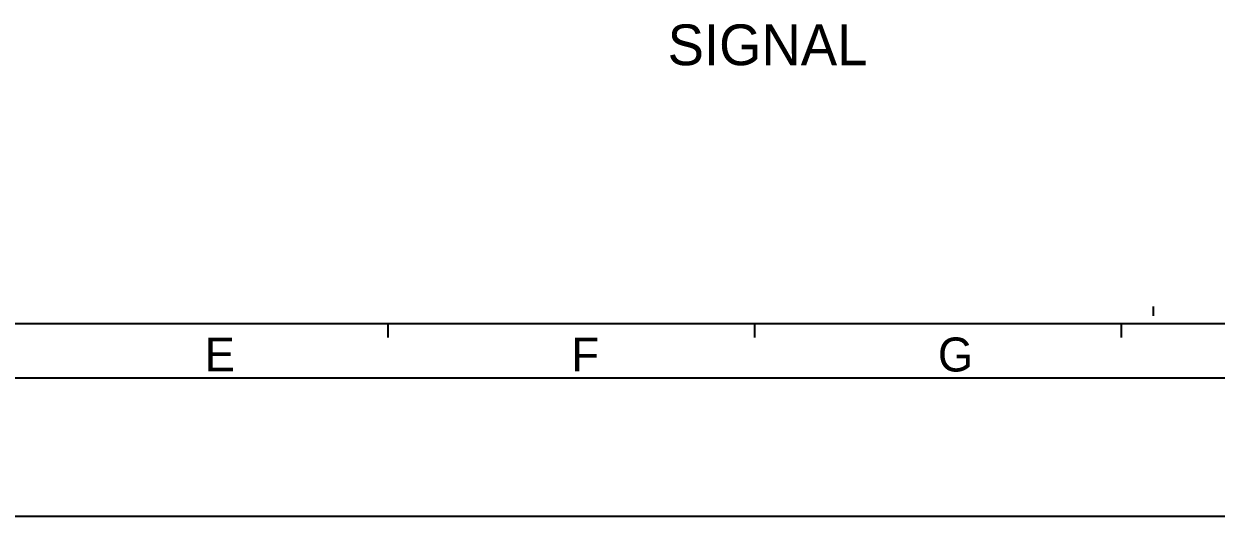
# Model space of a CAD drawing. Header units: millimetres. Extents: x 0 to 594, y 0 to 420.
# Drawn here: x 242.8 to 418.4, y 0 to 72.5 of the extents above; entities that cross this region are included whole.
import ezdxf

# ---------------------------------------------------------------- set-up
doc = ezdxf.new("R2010")
doc.units = ezdxf.units.MM
doc.header["$LTSCALE"] = 32.67
doc.layers.get('0').update_dxf_attribs({"linetype": 'CONTINUOUS'})
doc.styles.add('TEXTSTYLE_2', font='txt')
doc.styles.add('TEXTSTYLE_7', font='ar_wgl__.ttf')

msp = doc.modelspace()

# ---------------------------------------------------------------- linework, layer by layer
at = {"color": 7, "linetype": 'CONTINUOUS'}
for p, q in [((409.176, 29.52), (409.176, 30.871)), ((564.922, 28.309), (26.422, 28.309)), ((296.422, 28.309), (296.422, 26.309)), ((350.422, 28.309), (350.422, 26.309)), ((404.422, 28.309), (404.422, 26.309)), ((571.422, 20.309), (20.422, 20.309)), ((0, 0), (594, 0))]:
    msp.add_line(p, q, dxfattribs=at)

# ---------------------------------------------------------------- texts
at = {"color": 7, "linetype": 'CONTINUOUS', "attachment_point": 1, "line_spacing_factor": 0.9}
for s, insert, char_height, width, style in [('SIGNAL', (337.613, 72.427), 6, 30.69145, 'TEXTSTYLE_7'), ('G', (377.422, 26.309), 5, 5, 'TEXTSTYLE_2'), ('E', (269.422, 26.309), 5, 5, 'TEXTSTYLE_2'), ('F', (323.422, 26.309), 5, 5, 'TEXTSTYLE_2')]:
    msp.add_mtext(s, dxfattribs=dict(at, insert=insert, char_height=char_height, width=width, style=style))

doc.saveas('drawing.dxf')
